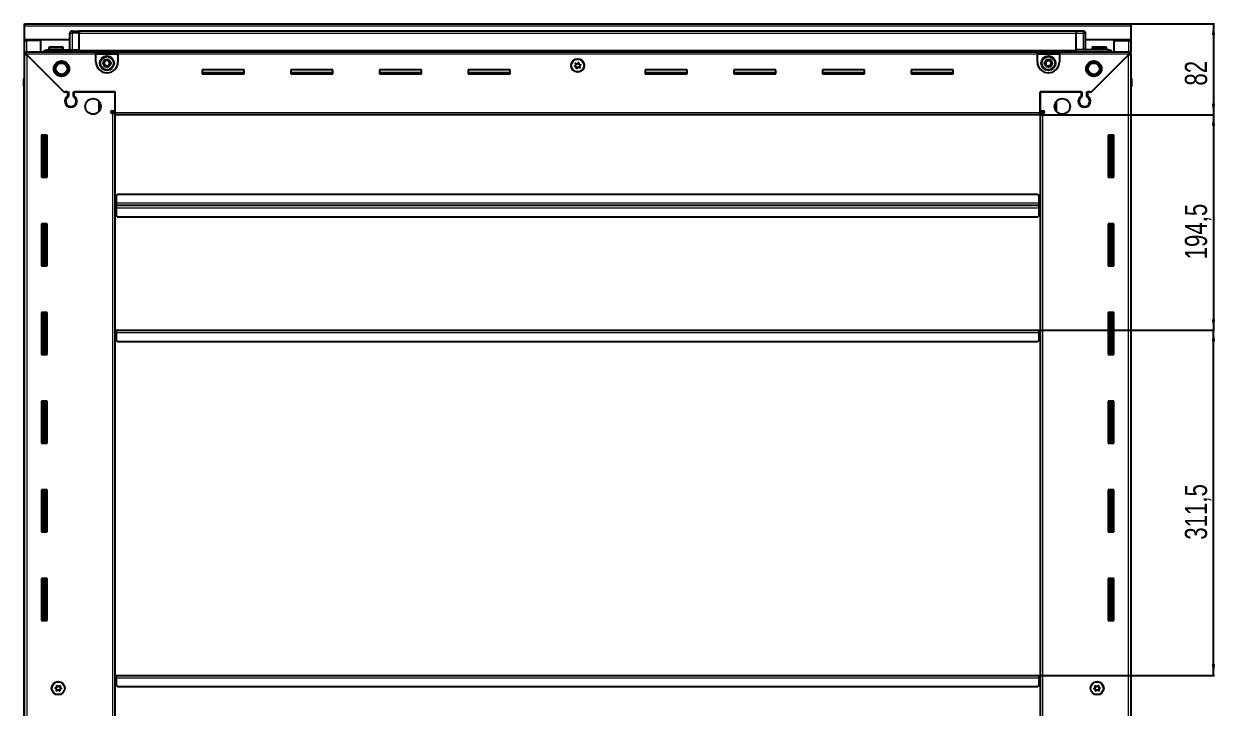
# Model space of a CAD drawing. Header units: millimetres. Extents: x -659 to 2927, y -1010 to 1598.
# Drawn here: x 1852 to 2927, y 755 to 1373 of the extents above; entities that cross this region are included whole.
import ezdxf

# ---------------------------------------------------------------- set-up
doc = ezdxf.new("R2010")
doc.units = ezdxf.units.MM
doc.layers.add('FORMAT', color=7, linetype='Continuous')
doc.styles.add('SLDTEXTSTYLE0', font='TXT', dxfattribs={"width": 0.75})
doc.dimstyles.new('SLDDIMSTYLE0', dxfattribs={"dimtxt": 20, "dimasz": 10, "dimexe": 0, "dimexo": 0.0625, "dimgap": 5, "dimtad": 2, "dimdec": 1, "dimrnd": 1e-09, "dimzin": 12, "dimdsep": 46, "dimtxsty": 'SLDTEXTSTYLE0', "dimsah": 1, "dimcen": 0.09, "dimadec": 0, "dimazin": 3, "dimtfac": 1, "dimtofl": 0, "dimtmove": 0, "dimatfit": 3, "dimfxl": 0, "dimfrac": 2, "dimtolj": 1, "dimtzin": 12, "dimarcsym": 0})

# ---------------------------------------------------------------- blocks, each defined once
blk = doc.blocks.new('_D_7')
at = {"layer": 'FORMAT'}
for p, q in [((2851.2, 1372.8), (2926.7, 1372.8)), ((2925.7, 1372.8), (2925.7, 1290.8)), ((2769.2, 1290.8), (2926.7, 1290.8))]:
    blk.add_line(p, q, dxfattribs=at)
for points in [[(2925.7, 1372.8), (2924.2, 1362.8), (2927.2, 1362.8)], [(2925.7, 1290.8), (2927.2, 1300.8), (2924.2, 1300.8)]]:
    blk.add_solid(points, dxfattribs=at)
at = {"layer": 'FORMAT', "insert": (2899.9, 1317.1), "char_height": 20, "attachment_point": 1, "rotation": 90, "style": 'SLDTEXTSTYLE0'}
blk.add_mtext('82', dxfattribs=at)
blk = doc.blocks.new('_D_8')
at = {"layer": 'FORMAT'}
for p, q in [((2768.2, 1096.3), (2926.7, 1096.3)), ((2925.7, 784.8), (2925.7, 1096.3)), ((2768.2, 784.8), (2926.7, 784.8))]:
    blk.add_line(p, q, dxfattribs=at)
for points in [[(2925.7, 1096.3), (2924.2, 1086.3), (2927.2, 1086.3)], [(2925.7, 784.8), (2927.2, 794.8), (2924.2, 794.8)]]:
    blk.add_solid(points, dxfattribs=at)
at = {"layer": 'FORMAT', "insert": (2899.9, 907.3), "char_height": 20, "attachment_point": 1, "rotation": 90, "style": 'SLDTEXTSTYLE0'}
blk.add_mtext('311,5', dxfattribs=at)
blk = doc.blocks.new('_D_9')
at = {"layer": 'FORMAT'}
for p, q in [((2769.2, 1290.8), (2926.7, 1290.8)), ((2925.7, 1290.8), (2925.7, 1096.3)), ((2768.2, 1096.3), (2926.7, 1096.3))]:
    blk.add_line(p, q, dxfattribs=at)
for points in [[(2925.7, 1290.8), (2924.2, 1280.8), (2927.2, 1280.8)], [(2925.7, 1096.3), (2927.2, 1106.3), (2924.2, 1106.3)]]:
    blk.add_solid(points, dxfattribs=at)
at = {"layer": 'FORMAT', "insert": (2899.9, 1160.3), "char_height": 20, "attachment_point": 1, "rotation": 90, "style": 'SLDTEXTSTYLE0'}
blk.add_mtext('194,5', dxfattribs=at)

msp = doc.modelspace()

# ---------------------------------------------------------------- linework, layer by layer
at = {"color": 7, "linetype": 'Continuous', "lineweight": 25}
for p, q in [((1852.19, 1372.83), (2851.19, 1372.83)), ((1852.19, 1370.73), (1852.19, 1372.83)), ((1852.19, 1358.33), (1852.19, 1370.73)), ((1895.19, 1366.33), (1901.69, 1366.33)), ((1895.19, 1366.33), (1901.69, 1366.33)), ((1901.69, 1366.33), (1901.69, 1366.33)), ((1901.69, 1366.33), (1901.69, 1366.33)), ((1901.69, 1366.33), (1901.69, 1364.33)), ((2801.69, 1366.18), (1901.69, 1366.18)), ((2801.69, 1366.33), (2801.69, 1366.33)), ((2808.19, 1366.33), (2801.69, 1366.33)), ((2808.19, 1366.33), (2801.69, 1366.33)), ((2801.69, 1366.33), (2801.69, 1364.33)), ((2851.19, 1372.83), (2851.19, 1370.73)), ((2851.19, 1370.73), (2851.19, 1358.33)), ((1893.19, 1358.33), (1852.19, 1358.33)), ((1852.19, 1357.83), (1852.19, 1358.33)), ((1852.19, 1357.83), (1854.29, 1357.83)), ((1852.19, 1347.58), (1852.19, 1357.83)), ((1853.69, 1357.83), (1853.69, 1358.33)), ((1867.19, 1357.83), (1854.29, 1357.83)), ((1867.19, 1347.58), (1867.19, 1357.83)), ((1893.19, 1349.33), (1893.19, 1364.33)), ((1893.87, 1365.83), (1893.87, 1365.83)), ((1901.69, 1349.33), (1901.69, 1364.33)), ((2801.69, 1349.33), (2801.69, 1364.33)), ((2810.19, 1364.33), (2810.19, 1364.33)), ((2810.19, 1349.33), (2810.19, 1364.33)), ((2851.19, 1358.33), (2810.19, 1358.33)), ((2836.19, 1347.58), (2836.19, 1357.83)), ((2836.19, 1357.83), (2849.09, 1357.83)), ((2849.09, 1357.83), (2851.19, 1357.83)), ((2849.69, 1357.83), (2849.69, 1358.33)), ((2851.19, 1357.83), (2851.19, 1358.33)), ((2851.19, 1357.83), (2851.19, 1347.58)), ((1852.19, 1346.08), (1852.19, 1347.58)), ((1852.19, 1347.58), (1853.19, 1347.58)), ((1852.19, 1345.58), (1852.19, 1346.08)), ((1852.19, 1346.08), (1853.19, 1346.08)), ((1852.19, 201.08), (1852.19, 1345.58)), ((1853.69, 1345.58), (1852.19, 1345.58)), ((1853.19, 1346.08), (1853.19, 1347.58)), ((1853.19, 1347.58), (1916.69, 1347.58)), ((1853.79, 1345.48), (1887.69, 1311.58)), ((1888.39, 1310.88), (1854.29, 1344.98)), ((1872.69, 1349.33), (1901.69, 1349.33)), ((1874.19, 1351.23), (1874.19, 1349.33)), ((1874.99, 1352.03), (1886.39, 1352.03)), ((1887.19, 1349.33), (1887.19, 1351.23)), ((1901.62, 1347.58), (1901.69, 1349.3)), ((1901.69, 1349.33), (1901.69, 1348.83)), ((1901.69, 1348.18), (2801.69, 1348.18)), ((1916.69, 1345.48), (1916.69, 1347.58)), ((1916.69, 1347.58), (1936.69, 1347.58)), ((1916.69, 1346.08), (1936.69, 1346.08)), ((1916.69, 1338.58), (1916.69, 1345.48)), ((1936.69, 1347.58), (2766.69, 1347.58)), ((1936.69, 1347.58), (1936.69, 1345.48)), ((1936.69, 1345.48), (1936.69, 1338.58)), ((2766.69, 1345.48), (2766.69, 1347.58)), ((2766.69, 1347.58), (2786.69, 1347.58)), ((2766.69, 1346.08), (2786.69, 1346.08)), ((2766.69, 1338.58), (2766.69, 1345.48)), ((2786.69, 1347.58), (2850.19, 1347.58)), ((2786.69, 1347.58), (2786.69, 1345.48)), ((2786.69, 1345.48), (2786.69, 1338.58)), ((2830.69, 1349.33), (2801.69, 1349.33)), ((2801.69, 1349.33), (2801.69, 1348.83)), ((2801.69, 1349.3), (2801.77, 1347.58)), ((2849.09, 1344.98), (2814.99, 1310.88)), ((2815.69, 1311.58), (2849.59, 1345.48)), ((2816.19, 1351.23), (2816.19, 1349.33)), ((2816.99, 1352.03), (2828.39, 1352.03)), ((2829.19, 1349.33), (2829.19, 1351.23)), ((2849.69, 1345.58), (2851.19, 1345.58)), ((2850.19, 1346.08), (2850.19, 1347.58)), ((2850.19, 1347.58), (2851.19, 1347.58)), ((2850.19, 1346.08), (2851.19, 1346.08)), ((2851.19, 1346.08), (2851.19, 1347.58)), ((2851.19, 1346.08), (2851.19, 1345.58)), ((2851.19, 1345.58), (2851.19, 201.08)), ((2050.69, 1331.33), (2012.69, 1331.33)), ((2012.69, 1331.33), (2012.69, 1327.83)), ((2050.69, 1328.58), (2012.69, 1328.58)), ((2012.69, 1327.83), (2050.69, 1327.83)), ((2050.69, 1327.83), (2050.69, 1331.33)), ((2130.69, 1331.33), (2092.69, 1331.33)), ((2092.69, 1331.33), (2092.69, 1327.83)), ((2130.69, 1328.58), (2092.69, 1328.58)), ((2092.69, 1327.83), (2130.69, 1327.83)), ((2130.69, 1327.83), (2130.69, 1331.33)), ((2210.69, 1331.33), (2172.69, 1331.33)), ((2172.69, 1331.33), (2172.69, 1327.83)), ((2210.69, 1328.58), (2172.69, 1328.58)), ((2172.69, 1327.83), (2210.69, 1327.83)), ((2210.69, 1327.83), (2210.69, 1331.33)), ((2290.69, 1331.33), (2252.69, 1331.33)), ((2252.69, 1331.33), (2252.69, 1327.83)), ((2290.69, 1328.58), (2252.69, 1328.58)), ((2252.69, 1327.83), (2290.69, 1327.83)), ((2290.69, 1327.83), (2290.69, 1331.33)), ((2450.69, 1331.33), (2412.69, 1331.33)), ((2412.69, 1331.33), (2412.69, 1327.83)), ((2450.69, 1328.58), (2412.69, 1328.58)), ((2412.69, 1327.83), (2450.69, 1327.83)), ((2450.69, 1327.83), (2450.69, 1331.33)), ((2530.69, 1331.33), (2492.69, 1331.33)), ((2492.69, 1331.33), (2492.69, 1327.83)), ((2530.69, 1328.58), (2492.69, 1328.58)), ((2492.69, 1327.83), (2530.69, 1327.83)), ((2530.69, 1327.83), (2530.69, 1331.33)), ((2610.69, 1331.33), (2572.69, 1331.33)), ((2572.69, 1331.33), (2572.69, 1327.83)), ((2610.69, 1328.58), (2572.69, 1328.58)), ((2572.69, 1327.83), (2610.69, 1327.83)), ((2610.69, 1327.83), (2610.69, 1331.33)), ((2690.69, 1331.33), (2652.69, 1331.33)), ((2652.69, 1331.33), (2652.69, 1327.83)), ((2690.69, 1328.58), (2652.69, 1328.58)), ((2652.69, 1327.83), (2690.69, 1327.83)), ((2690.69, 1327.83), (2690.69, 1331.33)), ((2851.19, 1324.15), (2851.19, 1324.15)), ((1851.69, 1322.83), (1851.69, 1316.33)), ((1851.69, 1316.33), (1851.69, 1322.83)), ((1851.69, 1316.33), (1851.69, 1316.33)), ((1852.19, 1316.33), (1851.69, 1316.33)), ((1851.84, 1316.33), (1851.84, 230.33)), ((2851.19, 1316.33), (2851.69, 1316.33)), ((2851.54, 230.33), (2851.54, 1316.33)), ((2851.69, 1322.83), (2851.69, 1316.33)), ((2851.69, 1316.33), (2851.69, 1322.83)), ((2851.69, 1316.33), (2851.69, 1316.33)), ((2851.69, 1316.33), (2851.69, 1316.33)), ((1887.69, 1311.58), (1891.89, 1311.58)), ((1889.09, 1311.58), (1888.39, 1310.88)), ((1891.19, 1311.58), (1889.09, 1311.58)), ((1891.19, 1311.58), (1891.19, 1307.69)), ((1891.89, 1311.58), (1891.89, 1307.29)), ((1896.49, 1311.58), (1934.19, 1311.58)), ((1896.49, 1307.29), (1896.49, 1311.58)), ((1897.19, 1307.69), (1897.19, 1311.58)), ((1934.19, 1311.58), (1897.19, 1311.58)), ((1919.69, 1294), (1919.69, 1302.66)), ((1934.19, 1294.33), (1934.19, 1311.58)), ((1934.19, 1292.93), (1934.19, 1311.58)), ((2769.19, 1311.58), (2769.19, 1294.33)), ((2806.19, 1311.58), (2769.19, 1311.58)), ((2769.19, 1311.58), (2806.89, 1311.58)), ((2769.19, 1292.93), (2769.19, 1311.58)), ((2783.69, 1302.66), (2783.69, 1294)), ((2806.19, 1311.58), (2806.19, 1307.69)), ((2806.89, 1311.58), (2806.89, 1307.29)), ((2811.49, 1311.58), (2815.69, 1311.58)), ((2811.49, 1307.29), (2811.49, 1311.58)), ((2814.29, 1311.58), (2812.19, 1311.58)), ((2812.19, 1307.69), (2812.19, 1311.58)), ((2814.99, 1310.88), (2814.29, 1311.58)), ((1892.19, 1298.72), (1892.19, 1297.96)), ((1931.34, 1294.33), (1934.19, 1294.33)), ((1932.09, 1292.33), (1931.34, 1292.33)), ((1932.09, 1292.33), (1934.19, 1292.33)), ((1934.19, 1293.33), (1932.19, 1293.33)), ((1932.19, 1293.33), (1932.19, 1292.33)), ((1934.19, 1290.83), (1934.19, 1292.93)), ((1934.19, 255.83), (1934.19, 1290.83)), ((2769.19, 1290.83), (1934.19, 1290.83)), ((2769.19, 1294.33), (2772.04, 1294.33)), ((2771.19, 1293.33), (2769.19, 1293.33)), ((2769.19, 1292.93), (2769.19, 1290.83)), ((2769.19, 1292.33), (2771.29, 1292.33)), ((2769.19, 1290.83), (2769.19, 255.83)), ((2771.19, 1292.33), (2771.19, 1293.33)), ((2772.04, 1292.33), (2771.29, 1292.33)), ((2811.19, 1298.72), (2811.19, 1297.96)), ((1872.69, 1272.33), (1867.69, 1272.33)), ((1867.69, 1272.33), (1867.69, 1234.33)), ((1869.84, 1234.33), (1869.84, 1272.33)), ((1871.64, 1234.33), (1871.64, 1272.33)), ((1871.67, 1234.33), (1871.67, 1272.33)), ((1872.69, 1234.33), (1872.69, 1272.33)), ((2830.69, 1272.33), (2830.69, 1234.33)), ((2835.69, 1272.33), (2830.69, 1272.33)), ((2831.72, 1272.33), (2831.72, 1234.33)), ((2831.75, 1272.33), (2831.75, 1234.33)), ((2833.54, 1272.33), (2833.54, 1234.33)), ((2835.69, 1234.33), (2835.69, 1272.33)), ((1867.69, 1234.33), (1872.69, 1234.33)), ((2830.69, 1234.33), (2835.69, 1234.33)), ((1936.19, 1218.83), (1935.19, 1217.83)), ((1935.19, 1217.83), (1935.19, 1210.93)), ((2767.19, 1218.83), (1936.19, 1218.83)), ((2768.19, 1217.83), (2767.19, 1218.83)), ((2768.19, 1210.93), (2768.19, 1217.83)), ((1934.94, 1208.83), (1934.19, 1208.83)), ((1935.19, 1211.68), (1934.94, 1211.68)), ((1934.94, 1211.68), (1934.94, 1208.83)), ((1934.94, 1208.83), (1934.94, 1205.98)), ((1934.94, 1205.98), (1935.19, 1205.98)), ((1935.19, 1208.83), (1935.19, 1210.93)), ((1935.19, 1206.73), (1935.19, 1208.83)), ((2768.19, 1208.83), (1935.19, 1208.83)), ((1935.19, 1206.73), (1935.19, 1199.83)), ((2768.44, 1211.68), (2768.19, 1211.68)), ((2768.19, 1210.93), (2768.19, 1208.83)), ((2768.19, 1208.83), (2768.19, 1206.73)), ((2768.19, 1199.83), (2768.19, 1206.73)), ((2768.19, 1205.98), (2768.44, 1205.98)), ((2768.44, 1208.83), (2768.44, 1211.68)), ((2768.44, 1205.98), (2768.44, 1208.83)), ((2769.19, 1208.83), (2768.44, 1208.83)), ((1935.19, 1199.83), (1936.19, 1198.83)), ((1936.19, 1198.83), (2767.19, 1198.83)), ((2767.19, 1198.83), (2768.19, 1199.83)), ((1872.69, 1192.33), (1867.69, 1192.33)), ((1867.69, 1192.33), (1867.69, 1154.33)), ((1869.84, 1154.33), (1869.84, 1192.33)), ((1871.64, 1154.33), (1871.64, 1192.33)), ((1871.67, 1154.33), (1871.67, 1192.33)), ((1872.69, 1154.33), (1872.69, 1192.33)), ((2830.69, 1192.33), (2830.69, 1154.33)), ((2835.69, 1192.33), (2830.69, 1192.33)), ((2831.72, 1192.33), (2831.72, 1154.33)), ((2831.75, 1192.33), (2831.75, 1154.33)), ((2833.54, 1192.33), (2833.54, 1154.33)), ((2835.69, 1154.33), (2835.69, 1192.33)), ((1867.69, 1154.33), (1872.69, 1154.33)), ((2830.69, 1154.33), (2835.69, 1154.33)), ((1872.69, 1112.33), (1867.69, 1112.33)), ((1867.69, 1112.33), (1867.69, 1074.33)), ((1869.84, 1074.33), (1869.84, 1112.33)), ((1871.64, 1074.33), (1871.64, 1112.33)), ((1871.67, 1074.33), (1871.67, 1112.33)), ((1872.69, 1074.33), (1872.69, 1112.33)), ((2830.69, 1112.33), (2830.69, 1074.33)), ((2835.69, 1112.33), (2830.69, 1112.33)), ((2831.72, 1112.33), (2831.72, 1074.33)), ((2831.75, 1112.33), (2831.75, 1074.33)), ((2833.54, 1112.33), (2833.54, 1074.33)), ((2835.69, 1074.33), (2835.69, 1112.33)), ((1934.19, 1096.33), (1934.94, 1096.33)), ((1934.94, 1096.33), (1934.94, 1093.48)), ((1934.94, 1093.48), (1935.19, 1093.48)), ((1935.19, 1094.23), (1935.19, 1096.33)), ((1935.19, 1096.33), (2768.19, 1096.33)), ((1935.19, 1094.23), (1935.19, 1087.33)), ((1935.19, 1087.33), (1936.19, 1086.33)), ((1936.19, 1086.33), (2767.19, 1086.33)), ((2767.19, 1086.33), (2768.19, 1087.33)), ((2768.19, 1096.33), (2768.19, 1094.23)), ((2768.19, 1087.33), (2768.19, 1094.23)), ((2768.19, 1093.48), (2768.44, 1093.48)), ((2768.44, 1093.48), (2768.44, 1096.33)), ((2768.44, 1096.33), (2769.19, 1096.33)), ((1867.69, 1074.33), (1872.69, 1074.33)), ((2830.69, 1074.33), (2835.69, 1074.33)), ((1872.69, 1032.33), (1867.69, 1032.33)), ((1867.69, 1032.33), (1867.69, 994.33)), ((1869.84, 994.33), (1869.84, 1032.33)), ((1871.64, 994.33), (1871.64, 1032.33)), ((1871.67, 994.33), (1871.67, 1032.33)), ((1872.69, 994.33), (1872.69, 1032.33)), ((2830.69, 1032.33), (2830.69, 994.33)), ((2835.69, 1032.33), (2830.69, 1032.33)), ((2831.72, 1032.33), (2831.72, 994.33)), ((2831.75, 1032.33), (2831.75, 994.33)), ((2833.54, 1032.33), (2833.54, 994.33)), ((2835.69, 994.33), (2835.69, 1032.33)), ((1867.69, 994.33), (1872.69, 994.33)), ((2830.69, 994.33), (2835.69, 994.33)), ((1872.69, 952.33), (1867.69, 952.33)), ((1867.69, 952.33), (1867.69, 914.33)), ((1869.84, 914.33), (1869.84, 952.33)), ((1871.64, 914.33), (1871.64, 952.33)), ((1871.67, 914.33), (1871.67, 952.33)), ((1872.69, 914.33), (1872.69, 952.33)), ((2830.69, 952.33), (2830.69, 914.33)), ((2835.69, 952.33), (2830.69, 952.33)), ((2831.72, 952.33), (2831.72, 914.33)), ((2831.75, 952.33), (2831.75, 914.33)), ((2833.54, 952.33), (2833.54, 914.33)), ((2835.69, 914.33), (2835.69, 952.33)), ((1867.69, 914.33), (1872.69, 914.33)), ((2830.69, 914.33), (2835.69, 914.33)), ((1872.69, 872.33), (1867.69, 872.33)), ((1867.69, 872.33), (1867.69, 834.33)), ((1869.84, 834.33), (1869.84, 872.33)), ((1871.64, 834.33), (1871.64, 872.33)), ((1871.67, 834.33), (1871.67, 872.33)), ((1872.69, 834.33), (1872.69, 872.33)), ((2830.69, 872.33), (2830.69, 834.33)), ((2835.69, 872.33), (2830.69, 872.33)), ((2831.72, 872.33), (2831.72, 834.33)), ((2831.75, 872.33), (2831.75, 834.33)), ((2833.54, 872.33), (2833.54, 834.33)), ((2835.69, 834.33), (2835.69, 872.33)), ((1867.69, 834.33), (1872.69, 834.33)), ((2830.69, 834.33), (2835.69, 834.33)), ((1934.19, 784.83), (1934.94, 784.83)), ((1934.94, 784.83), (1934.94, 781.98)), ((1934.94, 781.98), (1935.19, 781.98)), ((1935.19, 782.73), (1935.19, 784.83)), ((1935.19, 784.83), (2768.19, 784.83)), ((1935.19, 782.73), (1935.19, 775.83)), ((1935.19, 775.83), (1936.19, 774.83)), ((1936.19, 774.83), (2767.19, 774.83)), ((2767.19, 774.83), (2768.19, 775.83)), ((2768.19, 784.83), (2768.19, 782.73)), ((2768.19, 775.83), (2768.19, 782.73)), ((2768.19, 781.98), (2768.44, 781.98)), ((2768.44, 781.98), (2768.44, 784.83)), ((2768.44, 784.83), (2769.19, 784.83))]:
    msp.add_line(p, q, dxfattribs=at)
at = {"color": 8, "linetype": 'Continuous', "lineweight": 18}
for p, q in [((2851.19, 1370.73), (1852.19, 1370.73)), ((1895.19, 1366.33), (1895.19, 1364.33)), ((2808.19, 1366.33), (2808.19, 1364.33)), ((1854.29, 1357.83), (1854.29, 1358.33)), ((1854.29, 1347.58), (1854.29, 1357.83)), ((1893.19, 1364.33), (1895.19, 1364.33)), ((1895.19, 1364.33), (1895.19, 1349.33)), ((1901.69, 1364.33), (1895.19, 1364.33)), ((2801.69, 1364.18), (1901.69, 1364.18)), ((2801.69, 1364.33), (2808.19, 1364.33)), ((2810.19, 1364.33), (2808.19, 1364.33)), ((2808.19, 1364.33), (2808.19, 1349.33)), ((2849.09, 1358.33), (2849.09, 1357.83)), ((2849.09, 1357.83), (2849.09, 1347.58)), ((1916.69, 1345.48), (1853.79, 1345.48)), ((1854.29, 1344.98), (1854.29, 201.68)), ((1874.19, 1351.23), (1887.19, 1351.23)), ((2801.69, 1348.83), (1901.69, 1348.83)), ((2801.69, 1347.59), (1901.69, 1347.59)), ((1916.69, 1345.48), (1936.69, 1345.48)), ((2766.69, 1345.48), (1936.69, 1345.48)), ((2766.69, 1345.48), (2786.69, 1345.48)), ((2849.59, 1345.48), (2786.69, 1345.48)), ((2816.19, 1351.23), (2829.19, 1351.23)), ((2849.09, 201.68), (2849.09, 1344.98)), ((1852.19, 1322.83), (1851.69, 1322.83)), ((2851.19, 1322.83), (2851.69, 1322.83)), ((1932.09, 254.33), (1932.09, 1292.33)), ((1934.19, 1292.93), (2769.19, 1292.93)), ((2771.29, 1292.33), (2771.29, 254.33)), ((1869.19, 1272.33), (1869.19, 1234.33)), ((1870.43, 1272.33), (1870.43, 1234.33)), ((2832.96, 1234.33), (2832.96, 1272.33)), ((2834.19, 1234.33), (2834.19, 1272.33)), ((2768.19, 1210.93), (1935.19, 1210.93)), ((1935.19, 1206.73), (2768.19, 1206.73)), ((1869.19, 1192.33), (1869.19, 1154.33)), ((1870.43, 1192.33), (1870.43, 1154.33)), ((2832.96, 1154.33), (2832.96, 1192.33)), ((2834.19, 1154.33), (2834.19, 1192.33)), ((1869.19, 1112.33), (1869.19, 1074.33)), ((1870.43, 1112.33), (1870.43, 1074.33)), ((2832.96, 1074.33), (2832.96, 1112.33)), ((2834.19, 1074.33), (2834.19, 1112.33)), ((1935.19, 1094.23), (2768.19, 1094.23)), ((1869.19, 1032.33), (1869.19, 994.33)), ((1870.43, 1032.33), (1870.43, 994.33)), ((2832.96, 994.33), (2832.96, 1032.33)), ((2834.19, 994.33), (2834.19, 1032.33)), ((1869.19, 952.33), (1869.19, 914.33)), ((1870.43, 952.33), (1870.43, 914.33)), ((2832.96, 914.33), (2832.96, 952.33)), ((2834.19, 914.33), (2834.19, 952.33)), ((1869.19, 872.33), (1869.19, 834.33)), ((1870.43, 872.33), (1870.43, 834.33)), ((2832.96, 834.33), (2832.96, 872.33)), ((2834.19, 834.33), (2834.19, 872.33)), ((1935.19, 782.73), (2768.19, 782.73))]:
    msp.add_line(p, q, dxfattribs=at)
at = {"color": 7, "linetype": 'Continuous', "lineweight": 25}
for centre, radius in [((1885.69, 1332.33), 7), ((1885.69, 1332.33), 6.03), ((1885.69, 1332.33), 5.1), ((1926.69, 1337.33), 6.5), ((1926.69, 1337.33), 3.46), ((2351.69, 1335.33), 6), ((2351.69, 1335.18), 5.78), ((2351.69, 1335.18), 1.85), ((2776.69, 1337.33), 6.5), ((2776.69, 1337.33), 3.46), ((2817.69, 1332.33), 7), ((2817.69, 1332.33), 6.02), ((2817.69, 1332.33), 5.1), ((1914.19, 1298.33), 7), ((2789.19, 1298.33), 7), ((1882.69, 773.33), 6), ((1882.84, 773.33), 5.78), ((1882.84, 773.33), 1.85), ((2820.69, 773.33), 6), ((2820.54, 773.33), 5.79), ((2820.54, 773.33), 1.85)]:
    msp.add_circle(centre, radius, dxfattribs=at)
at = {"color": 8, "linetype": 'Continuous', "lineweight": 18}
for centre in [(1926.69, 1337.33), (2776.69, 1337.33)]:
    msp.add_circle(centre, 5.7, dxfattribs=at)
at = {"color": 7, "linetype": 'Continuous', "lineweight": 25}
for centre, radius, start, end in [((1895.19, 1364.33), 2, 90, 180), ((2808.19, 1364.33), 2, 0, 90), ((2808.19, 1364.33), 2, 0, 90), ((1874.99, 1351.23), 0.8, 90, 180), ((1886.39, 1351.23), 0.8, 0, 90), ((1892.99, 1349.53), 0.2, 270, 0), ((2810.39, 1349.53), 0.2, 180, 270), ((2816.99, 1351.23), 0.8, 90, 180), ((2828.39, 1351.23), 0.8, 0, 90), ((1926.69, 1338.58), 10, 180, 270), ((1926.69, 1337.33), 2.5, 134.01559, 194.01559), ((1926.69, 1337.33), 2.5, 194.01559, 254.01559), ((1926.69, 1337.33), 2.5, 74.01559, 134.01559), ((1926.69, 1337.33), 2.5, 254.01559, 314.01559), ((1926.69, 1338.58), 10, 270, 0), ((1926.69, 1337.33), 2.5, 14.01559, 74.01559), ((1926.69, 1337.33), 2.5, 314.01559, 14.01559), ((2776.69, 1338.58), 10, 180, 270), ((2776.69, 1337.33), 2.5, 160.11158, 220.11158), ((2776.69, 1337.33), 2.5, 100.11158, 160.11158), ((2776.69, 1337.33), 2.5, 220.11158, 280.11158), ((2776.69, 1337.33), 2.5, 40.11158, 100.11158), ((2776.69, 1338.58), 10, 270, 0), ((2776.69, 1337.33), 2.5, 280.11158, 340.11158), ((2776.69, 1337.33), 2.5, 340.11158, 40.11158), ((1853.69, 1322.83), 2, 138.57492, 180), ((1853.69, 1322.83), 2, 138.59038, 180), ((2849.69, 1322.83), 2, 0, 41.39416), ((1894.19, 1303.08), 5.5, 123.05573, 56.94427), ((1894.19, 1303.08), 4.8, 118.63099, 61.36901), ((2809.19, 1303.08), 5.5, 123.05573, 56.94427), ((2809.19, 1303.08), 4.8, 118.63099, 61.36901), ((1931.34, 1293.33), 1, 90, 270), ((2772.04, 1293.33), 1, 270, 90)]:
    msp.add_arc(centre, radius, start, end, dxfattribs=at)
for points, knots in [([(1852.19, 1345.58), (1852.22, 1345.53), (1852.27, 1345.44), (1852.67, 1345.31), (1853.22, 1345.18), (1853.8, 1345.07), (1854.17, 1345), (1854.29, 1344.98)], [0, 0, 0, 0, 0.2302553, 0.4485219, 0.6667858, 0.8850496, 1, 1, 1, 1]), ([(1853.79, 1345.48), (1853.75, 1345.73), (1853.66, 1346.23), (1853.52, 1346.87), (1853.39, 1347.33), (1853.28, 1347.55), (1853.22, 1347.57), (1853.19, 1347.58)], [0, 0, 0, 0, 0.2302553, 0.4485219, 0.6667858, 0.8850496, 1, 1, 1, 1]), ([(1869.48, 1347.58), (1869.6, 1347.78), (1869.99, 1348.43), (1871.14, 1349.14), (1872.18, 1349.27), (1872.69, 1349.33)], [0, 0, 0, 0, 0.1822499, 0.5911249, 1, 1, 1, 1]), ([(1901.69, 1349.33), (1901.69, 1349.29), (1901.69, 1349.22), (1901.69, 1348.6), (1901.69, 1348.02), (1901.69, 1347.62), (1901.69, 1347.59)], [0, 0, 0, 0, 0.3242788, 0.6485576, 0.9728365, 1, 1, 1, 1]), ([(2801.69, 1349.33), (2801.69, 1349.29), (2801.69, 1349.22), (2801.69, 1348.6), (2801.69, 1348.02), (2801.69, 1347.62), (2801.69, 1347.59)], [0, 0, 0, 0, 0.32427882, 0.64855764, 0.97283646, 1, 1, 1, 1]), ([(2833.91, 1347.58), (2833.79, 1347.78), (2833.4, 1348.43), (2832.25, 1349.14), (2831.21, 1349.27), (2830.69, 1349.33)], [0, 0, 0, 0, 0.1822499, 0.5911249, 1, 1, 1, 1]), ([(2849.09, 1344.98), (2849.35, 1345.03), (2849.84, 1345.12), (2850.48, 1345.25), (2850.95, 1345.38), (2851.17, 1345.49), (2851.19, 1345.56), (2851.19, 1345.58)], [0, 0, 0, 0, 0.2302553, 0.4485219, 0.6667858, 0.8850496, 1, 1, 1, 1]), ([(2850.19, 1347.58), (2850.15, 1347.55), (2850.06, 1347.5), (2849.92, 1347.11), (2849.79, 1346.55), (2849.68, 1345.97), (2849.62, 1345.61), (2849.59, 1345.48)], [0, 0, 0, 0, 0.23025534, 0.4485219, 0.6667858, 0.88504963, 1, 1, 1, 1]), ([(1923.92, 1338.12), (1924.29, 1338.48), (1924.98, 1339.15), (1925.67, 1339.82), (1925.99, 1340.13)], [0, 0, 0, 0, 0.5346859, 1, 1, 1, 1]), ([(1924.62, 1335.32), (1924.53, 1335.66), (1924.33, 1336.46), (1924.09, 1337.42), (1923.95, 1338), (1923.92, 1338.12)], [0, 0, 0, 0, 0.3629006, 0.8668753, 1, 1, 1, 1]), ([(1927.39, 1334.53), (1926.9, 1334.67), (1925.97, 1334.94), (1925.05, 1335.2), (1924.62, 1335.32)], [0, 0, 0, 0, 0.53468586, 1, 1, 1, 1]), ([(1925.99, 1340.13), (1926.49, 1339.99), (1927.42, 1339.72), (1928.34, 1339.46), (1928.77, 1339.34)], [0, 0, 0, 0, 0.5346859, 1, 1, 1, 1]), ([(1929.47, 1336.53), (1929.1, 1336.18), (1928.4, 1335.51), (1927.71, 1334.84), (1927.39, 1334.53)], [0, 0, 0, 0, 0.5346859, 1, 1, 1, 1]), ([(1928.77, 1339.34), (1928.8, 1339.21), (1928.94, 1338.63), (1929.19, 1337.67), (1929.39, 1336.87), (1929.47, 1336.53)], [0, 0, 0, 0, 0.1331247, 0.6370994, 1, 1, 1, 1]), ([(2349.81, 1337.25), (2349.8, 1337.24), (2349.78, 1337.22), (2349.78, 1337.16), (2349.79, 1337.02), (2349.88, 1336.64), (2350.02, 1336.12), (2349.85, 1335.51), (2349.5, 1335.14), (2349.19, 1334.89), (2349.02, 1334.73), (2348.97, 1334.65), (2348.95, 1334.61), (2348.96, 1334.57), (2348.98, 1334.55), (2349.03, 1334.5), (2349.28, 1334.4), (2349.74, 1334.3), (2350.38, 1333.98), (2350.63, 1333.32), (2350.69, 1332.85), (2350.77, 1332.59), (2350.81, 1332.53), (2350.83, 1332.51), (2350.86, 1332.51), (2350.9, 1332.51), (2350.94, 1332.53), (2351.01, 1332.57), (2351.18, 1332.72), (2351.45, 1333), (2351.85, 1333.32), (2352.47, 1333.43), (2352.98, 1333.24), (2353.35, 1333.11), (2353.5, 1333.08), (2353.55, 1333.09), (2353.58, 1333.11), (2353.6, 1333.14), (2353.61, 1333.2), (2353.6, 1333.34), (2353.5, 1333.72), (2353.37, 1334.24), (2353.53, 1334.85), (2353.89, 1335.22), (2354.19, 1335.47), (2354.37, 1335.63), (2354.42, 1335.71), (2354.43, 1335.75), (2354.43, 1335.79), (2354.41, 1335.81), (2354.36, 1335.86), (2354.11, 1335.96), (2353.65, 1336.06), (2353.01, 1336.37), (2352.75, 1337.04), (2352.7, 1337.51), (2352.62, 1337.77), (2352.58, 1337.83), (2352.55, 1337.85), (2352.52, 1337.85), (2352.49, 1337.85), (2352.45, 1337.83), (2352.38, 1337.78), (2352.21, 1337.63), (2351.94, 1337.36), (2351.54, 1337.04), (2350.91, 1336.93), (2350.41, 1337.12), (2350.04, 1337.25), (2349.89, 1337.28), (2349.83, 1337.27), (2349.82, 1337.26), (2349.81, 1337.25)], [0, 0, 0, 0, 0.0020087, 0.00442, 0.0093647, 0.0255282, 0.0677053, 0.0957862, 0.1246456, 0.1503415, 0.1605194, 0.1633943, 0.1656965, 0.1672448, 0.1688741, 0.1707699, 0.1786058, 0.2119941, 0.2499945, 0.2879948, 0.3213831, 0.329219, 0.3311148, 0.3327441, 0.3342924, 0.3362166, 0.3385353, 0.3413178, 0.349662, 0.3753578, 0.4042173, 0.4322982, 0.4744753, 0.4906388, 0.4966691, 0.49844, 0.5, 0.5020087, 0.50442, 0.5093647, 0.5255282, 0.5677053, 0.5957862, 0.6246456, 0.6503415, 0.6605194, 0.6633943, 0.6656965, 0.6672448, 0.6688741, 0.6707699, 0.6786058, 0.7119941, 0.7499945, 0.7879948, 0.8213831, 0.829219, 0.8311148, 0.8327441, 0.8342924, 0.8362166, 0.8385353, 0.8413178, 0.849662, 0.8753578, 0.9042173, 0.9322982, 0.9744753, 0.9906388, 0.9966691, 0.99844, 1, 1, 1, 1]), ([(2773.85, 1336.82), (2773.89, 1336.94), (2774.1, 1337.5), (2774.44, 1338.44), (2774.72, 1339.21), (2774.83, 1339.54)], [0, 0, 0, 0, 0.1331247, 0.6370994, 1, 1, 1, 1]), ([(2775.71, 1334.62), (2775.38, 1335.01), (2774.76, 1335.75), (2774.14, 1336.48), (2773.85, 1336.82)], [0, 0, 0, 0, 0.5346859, 1, 1, 1, 1]), ([(2774.83, 1339.54), (2775.34, 1339.63), (2776.29, 1339.8), (2777.24, 1339.97), (2777.68, 1340.04)], [0, 0, 0, 0, 0.5346859, 1, 1, 1, 1]), ([(2778.55, 1335.12), (2778.05, 1335.03), (2777.1, 1334.86), (2776.15, 1334.69), (2775.71, 1334.62)], [0, 0, 0, 0, 0.5346859, 1, 1, 1, 1]), ([(2777.68, 1340.04), (2778.01, 1339.65), (2778.63, 1338.91), (2779.25, 1338.18), (2779.54, 1337.84)], [0, 0, 0, 0, 0.53468586, 1, 1, 1, 1]), ([(2779.54, 1337.84), (2779.42, 1337.51), (2779.14, 1336.74), (2778.8, 1335.8), (2778.6, 1335.24), (2778.55, 1335.12)], [0, 0, 0, 0, 0.3629006, 0.8668753, 1, 1, 1, 1]), ([(1884.48, 775.6), (1884.47, 775.61), (1884.44, 775.62), (1884.38, 775.62), (1884.25, 775.58), (1883.9, 775.4), (1883.42, 775.16), (1882.79, 775.2), (1882.35, 775.47), (1882.04, 775.72), (1881.85, 775.85), (1881.76, 775.89), (1881.72, 775.89), (1881.68, 775.88), (1881.66, 775.86), (1881.63, 775.8), (1881.58, 775.53), (1881.58, 775.06), (1881.4, 774.37), (1880.8, 773.98), (1880.35, 773.83), (1880.12, 773.7), (1880.07, 773.65), (1880.06, 773.62), (1880.06, 773.59), (1880.07, 773.56), (1880.1, 773.52), (1880.15, 773.46), (1880.33, 773.33), (1880.66, 773.12), (1881.05, 772.79), (1881.29, 772.2), (1881.21, 771.67), (1881.16, 771.28), (1881.16, 771.13), (1881.19, 771.08), (1881.21, 771.05), (1881.24, 771.04), (1881.3, 771.04), (1881.44, 771.08), (1881.79, 771.26), (1882.27, 771.5), (1882.9, 771.46), (1883.34, 771.19), (1883.65, 770.94), (1883.84, 770.81), (1883.93, 770.77), (1883.97, 770.77), (1884, 770.78), (1884.03, 770.8), (1884.06, 770.86), (1884.11, 771.13), (1884.11, 771.6), (1884.28, 772.29), (1884.88, 772.68), (1885.33, 772.83), (1885.57, 772.96), (1885.62, 773.01), (1885.63, 773.04), (1885.63, 773.07), (1885.62, 773.1), (1885.59, 773.14), (1885.53, 773.2), (1885.35, 773.33), (1885.03, 773.54), (1884.63, 773.87), (1884.4, 774.45), (1884.47, 774.99), (1884.53, 775.38), (1884.52, 775.53), (1884.5, 775.58), (1884.49, 775.6), (1884.48, 775.6)], [0, 0, 0, 0, 0.0020087, 0.00442, 0.0093647, 0.0255282, 0.0677053, 0.0957862, 0.1246456, 0.1503415, 0.1605194, 0.1633943, 0.1656965, 0.1672448, 0.1688741, 0.1707699, 0.1786058, 0.2119941, 0.2499945, 0.2879948, 0.3213831, 0.329219, 0.3311148, 0.3327441, 0.3342924, 0.3362166, 0.3385353, 0.3413178, 0.349662, 0.3753578, 0.4042173, 0.4322982, 0.4744753, 0.4906388, 0.4966691, 0.49844, 0.5, 0.5020087, 0.50442, 0.5093647, 0.5255282, 0.5677053, 0.5957862, 0.6246456, 0.6503415, 0.6605194, 0.6633943, 0.6656965, 0.6672448, 0.6688741, 0.6707699, 0.6786058, 0.7119941, 0.7499945, 0.7879948, 0.8213831, 0.829219, 0.8311148, 0.8327441, 0.8342924, 0.8362166, 0.8385353, 0.8413178, 0.849662, 0.8753578, 0.9042173, 0.9322982, 0.9744753, 0.9906388, 0.9966691, 0.99844, 1, 1, 1, 1]), ([(2818.91, 775.6), (2818.9, 775.59), (2818.88, 775.57), (2818.86, 775.52), (2818.86, 775.37), (2818.91, 774.99), (2818.99, 774.45), (2818.75, 773.87), (2818.36, 773.54), (2818.03, 773.33), (2817.83, 773.18), (2817.77, 773.11), (2817.76, 773.07), (2817.76, 773.04), (2817.77, 773.01), (2817.82, 772.96), (2818.05, 772.83), (2818.5, 772.68), (2819.1, 772.29), (2819.28, 771.6), (2819.28, 771.13), (2819.33, 770.86), (2819.36, 770.8), (2819.38, 770.78), (2819.41, 770.77), (2819.45, 770.77), (2819.49, 770.78), (2819.57, 770.82), (2819.75, 770.95), (2820.05, 771.19), (2820.49, 771.46), (2821.12, 771.5), (2821.6, 771.26), (2821.95, 771.08), (2822.1, 771.04), (2822.15, 771.04), (2822.18, 771.06), (2822.21, 771.09), (2822.22, 771.14), (2822.23, 771.29), (2822.17, 771.67), (2822.1, 772.2), (2822.33, 772.79), (2822.73, 773.12), (2823.06, 773.33), (2823.25, 773.48), (2823.31, 773.55), (2823.33, 773.59), (2823.33, 773.62), (2823.32, 773.65), (2823.27, 773.7), (2823.03, 773.83), (2822.58, 773.98), (2821.98, 774.37), (2821.81, 775.06), (2821.81, 775.53), (2821.76, 775.8), (2821.73, 775.86), (2821.7, 775.88), (2821.67, 775.89), (2821.64, 775.89), (2821.6, 775.88), (2821.52, 775.84), (2821.34, 775.71), (2821.04, 775.47), (2820.6, 775.2), (2819.97, 775.16), (2819.48, 775.4), (2819.13, 775.58), (2818.99, 775.62), (2818.93, 775.62), (2818.92, 775.61), (2818.91, 775.6)], [0, 0, 0, 0, 0.0020087, 0.00442, 0.0093647, 0.0255282, 0.0677053, 0.0957862, 0.1246456, 0.1503415, 0.1605194, 0.1633943, 0.1656965, 0.1672448, 0.1688741, 0.1707699, 0.1786058, 0.2119941, 0.2499945, 0.2879948, 0.3213831, 0.329219, 0.3311148, 0.3327441, 0.3342924, 0.3362166, 0.3385353, 0.3413178, 0.349662, 0.3753578, 0.4042173, 0.4322982, 0.4744753, 0.4906388, 0.4966691, 0.49844, 0.5, 0.5020087, 0.50442, 0.5093647, 0.5255282, 0.5677053, 0.5957862, 0.6246456, 0.6503415, 0.6605194, 0.6633943, 0.6656965, 0.6672448, 0.6688741, 0.6707699, 0.6786058, 0.7119941, 0.7499945, 0.7879948, 0.8213831, 0.829219, 0.8311148, 0.8327441, 0.8342924, 0.8362166, 0.8385353, 0.8413178, 0.849662, 0.8753578, 0.9042173, 0.9322982, 0.9744753, 0.9906388, 0.9966691, 0.99844, 1, 1, 1, 1])]:
    msp.add_open_spline(points, degree=3, knots=knots, dxfattribs=at)
for points in [[(1853.79, 1345.48), (1853.74, 1345.56), (1853.64, 1345.72), (1853.49, 1345.91), (1853.34, 1346.05), (1853.24, 1346.07), (1853.19, 1346.08)], [(1853.69, 1345.58), (1853.7, 1345.53), (1853.72, 1345.43), (1853.86, 1345.28), (1854.06, 1345.13), (1854.21, 1345.03), (1854.29, 1344.98)], [(2849.09, 1344.98), (2849.17, 1345.03), (2849.33, 1345.13), (2849.53, 1345.28), (2849.67, 1345.43), (2849.68, 1345.53), (2849.69, 1345.58)], [(2850.19, 1346.08), (2850.14, 1346.07), (2850.04, 1346.05), (2849.89, 1345.91), (2849.74, 1345.72), (2849.64, 1345.56), (2849.59, 1345.48)]]:
    msp.add_open_spline(points, degree=3, dxfattribs=at)
at = {"color": 8, "linetype": 'Continuous', "lineweight": 18}
for points in [[(1872.69, 1349.33), (1872.69, 1349.28), (1872.69, 1349.21), (1872.69, 1348.78), (1872.69, 1348.32), (1872.69, 1347.91), (1872.69, 1347.64), (1872.69, 1347.58)], [(2830.69, 1349.33), (2830.69, 1349.28), (2830.69, 1349.21), (2830.69, 1348.78), (2830.69, 1348.32), (2830.69, 1347.91), (2830.69, 1347.64), (2830.69, 1347.58)]]:
    msp.add_open_spline(points, degree=3, knots=[0, 0, 0, 0, 0.3597529, 0.5534142, 0.7511852, 0.9489563, 1, 1, 1, 1], dxfattribs=at)

# ---------------------------------------------------------------- dimensions: what is measured, and where the dimension line sits
at = {"layer": 'FORMAT'}
for base, p1, p2, picture, middle in [((2925.69, 1290.83), (2851.19, 1372.83), (2769.19, 1290.83), '_D_7', (2925.69, 1331.83)), ((2925.69, 1096.33), (2769.19, 1290.83), (2768.19, 1096.33), '_D_9', (2925.69, 1193.58)), ((2925.69, 1096.33), (2768.19, 784.83), (2768.19, 1096.33), '_D_8', (2925.69, 940.58))]:
    dim = msp.add_linear_dim(base=base, p1=p1, p2=p2, angle=90, dimstyle='SLDDIMSTYLE0', dxfattribs=at)
    dim.commit()
    dim.dimension.update_dxf_attribs({"geometry": picture, "text_midpoint": middle, "dimtype": 160})

doc.saveas('drawing.dxf')
